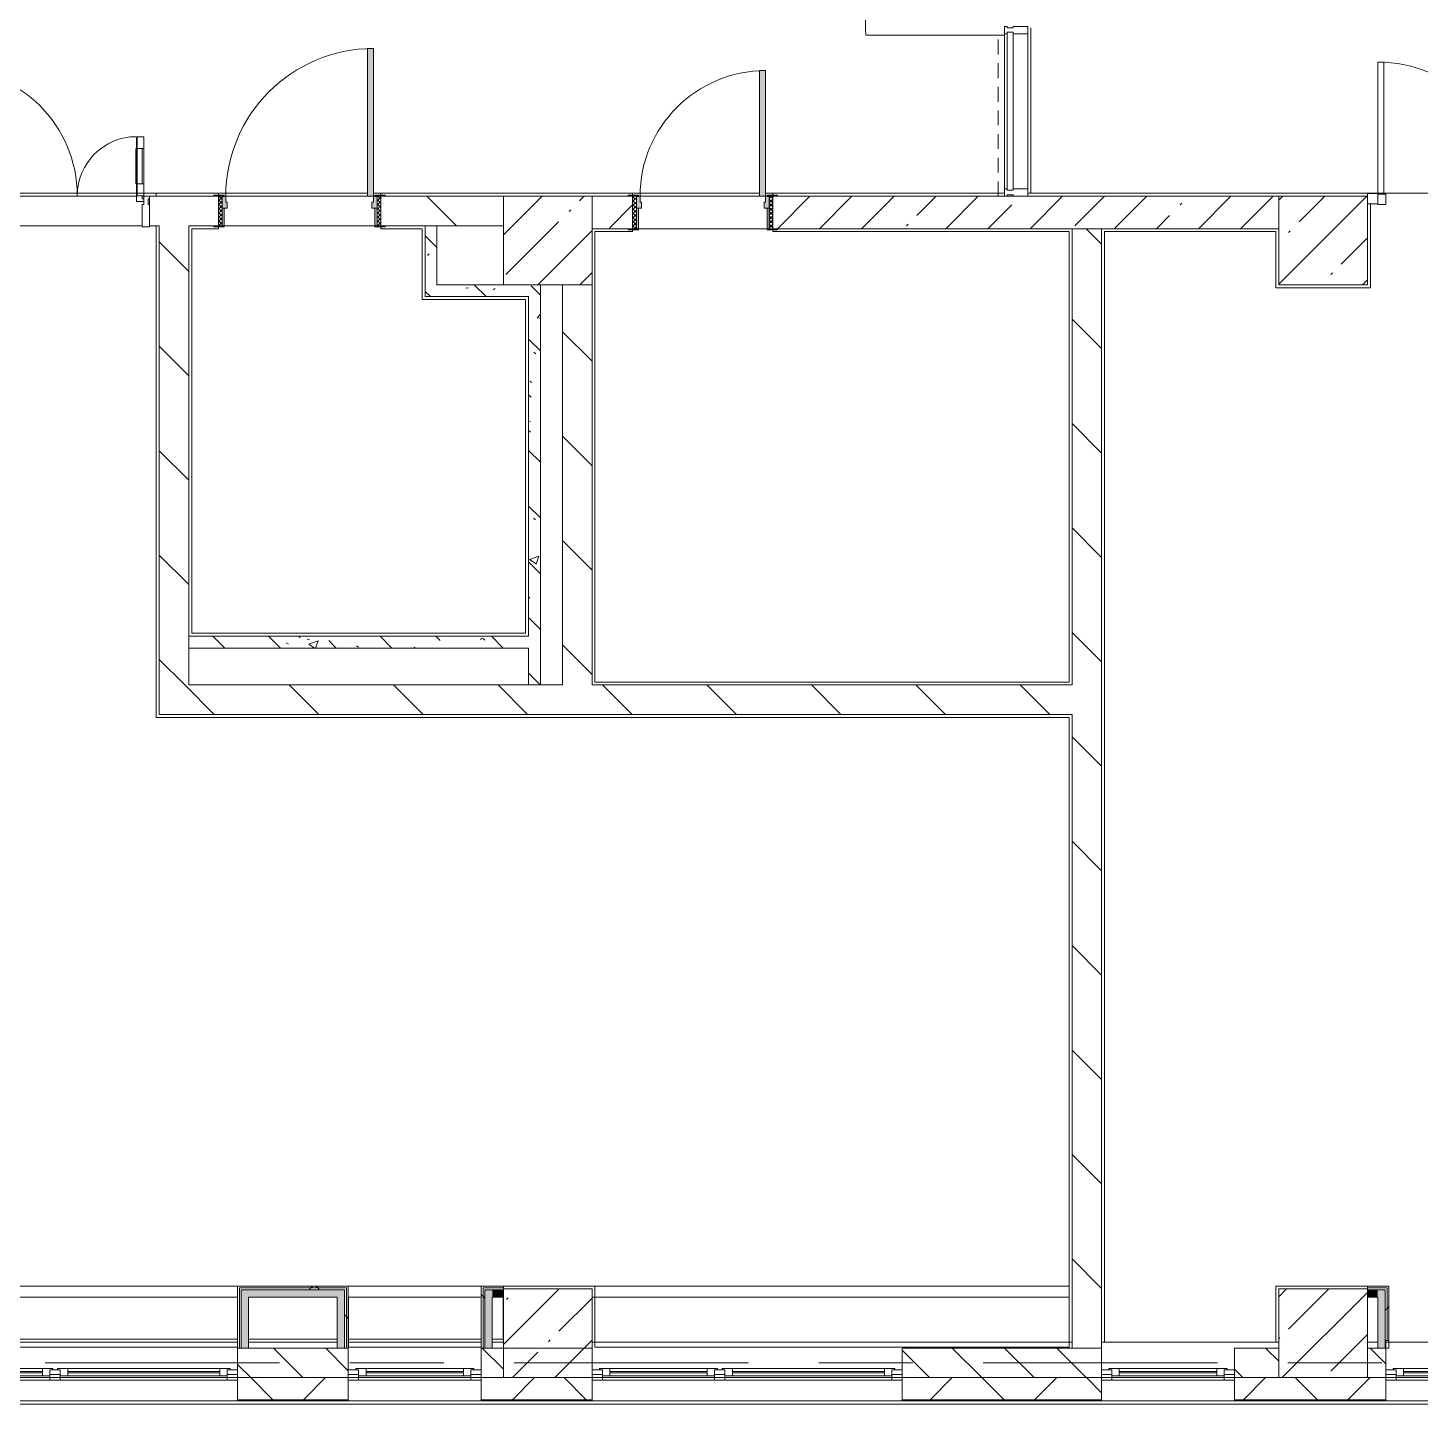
# Model space of a CAD drawing. Header units: millimetres. Extents: x 35787 to 244346, y -8553 to 29000.
# Drawn here: x 130777 to 140203, y -280 to 9040 of the extents above; entities that cross this region are included whole.
import ezdxf

# ---------------------------------------------------------------- set-up
doc = ezdxf.new("R2010")
doc.units = ezdxf.units.MM
doc.linetypes.add('200_ШТРИХ__ш1_п0_6_', pattern=[160, 100, -60])
doc.linetypes.add('Осевая', pattern=[3175, 635, -476.25, 1587.5, -476.25])
for name, color, linetype, lineweight, true_color in [('A-DETL-GENF-7', 7, 'Continuous', 5, 0xaaaaaa), ('A-DOOR-3', 7, 'Continuous', 5, 0xaaaaaa), ('A-DOOR-4', 7, 'Continuous', 5, 0xe2e2e2), ('A-DOOR-FRAM-3', 7, 'Continuous', 5, 0xe2e2e2), ('A-DOOR-FRAM-4', 7, 'Continuous', 5, 0xaaaaaa), ('A-FLOR-2', 7, 'Continuous', 5, 0xaaaaaa), ('I-WALL-4', 7, 'Continuous', 9, 0xe7e7e7), ('I-WALL-5', 7, 'Continuous', 5, 0xe7e7e7), ('I-WALL-8', 7, 'Continuous', 5, 0x787878)]:
    doc.layers.add(name, color=color, linetype=linetype, lineweight=lineweight, true_color=true_color)
for name, color, linetype, lineweight in [('A-DETL-MBND-1', 7, '200_ШТРИХ__ш1_п0_6_', 9), ('A-GLAZ-1', 7, 'Continuous', 5), ('A-GLAZ-CURT-2', 7, 'Continuous', 5), ('A-GLAZ-CWMG-2', 7, 'Continuous', 5), ('A-WALL', 7, 'Continuous', 9), ('A-WALL-6', 7, 'Continuous', 5), ('I-WALL-7', 7, 'Continuous', 5), ('S-COLS-1', 7, 'Continuous', 5), ('Оси-2', 7, 'Осевая', 9)]:
    doc.layers.add(name, color=color, linetype=linetype, lineweight=lineweight)
pattern_1 = [(135, (117336.4, 0), (-353.553, -353.553), [])]
pattern_2 = [(135, (117336.4, 0), (-377.17, -377.17), [533.4, -88.9, 17.78, -88.9]), (135, (117336.4, 376.94), (-377.17, -377.17), []), (50, (117336.4, 0), (637.645, -55.787), [66.675, -733.425]), (355, (117336.4, 0), (-123.35, 668.7), [53.34, -586.74]), (100.451, (117389.54, -4.65), (514.299, 612.908), [56.665, -623.315]), (46.184, (117336.4, 177.8), (948.776, -147.15), [100.01, -1100.137]), (96.636, (117415.5, 165.5), (830.91, 865.997), [85, -934.973]), (351.184, (117336.4, 177.8), (830.92, 865.99), [80.01, -880.11]), (21, (117425.3, 133.35), (530.65, -357.928), [66.675, -733.425]), (326, (117425.3, 133.35), (216.308, 644.658), [53.34, -586.74]), (71.451, (117469.5, 103.5), (746.96, 286.724), [56.665, -623.315]), (37.5, (117336.4, 0), (10.8105, 295.9426), [16.764, -562.864, 16.764, -578.866, -588.962]), (37.5, (117336.4, 0), (10.8105, 295.9426), [-1175.258, 16.764, -572.198]), (7.5, (117336.4, 0), (233.869, 350.632), [16.764, -322.834, 16.764, -549.529, -224.472]), (7.5, (117336.4, 0), (233.869, 350.632), [-905.891, 16.764, -207.708]), (327.5, (117138.16, 0), (474.5678, -20.0513), [16.764, -205.486, 16.764, -676.656, -920.115]), (327.5, (117138.16, 0), (474.5678, -20.0513), [-915.67, 16.764, -903.351]), (317.5, (117049.26, 0), (518.452, 88.993), [16.764, -272.161, 16.764, -443.738, -653.415]), (317.5, (117049.26, 0), (518.452, 88.993), [-749.427, 16.764, -636.651])]
pattern_3 = [(45, (117336.4, 0), (-285.123, 285.123), []), (45, (117621.53, 0), (-285.123, 285.123), [504.031, -100.806, 16.764, -84.042])]
pattern_4 = [(45, (117336.4, 0), (-530.33, 530.33), []), (135, (117336.4, 0), (-530.33, -530.33), [])]

# ---------------------------------------------------------------- blocks, each defined once
blk = doc.blocks.new('120_Окно_СКБ_2Ст - 120_Окно_СКБ_2Ст 2100х2500 _мал створка справа_-22445857-1_2_2_птичка')
at = {"layer": 'A-GLAZ-1'}
for p, q in [((-1050, -127), (-1050, -57)), ((-1050, -57), (-980, -57)), ((1050, -57), (-1050, -57)), ((-980, -57), (-980, -127)), ((150, -87), (-980, -87)), ((-980, -87), (-980, -127)), ((-930, -137), (-930, -87)), ((100, -137), (100, -87)), ((150, -127), (150, -57)), ((150, -57), (220, -57)), ((150, -127), (150, -87)), ((220, -57), (220, -127)), ((980, -87), (220, -87)), ((220, -87), (220, -127)), ((270, -137), (270, -87)), ((930, -137), (930, -87)), ((980, -127), (980, -57)), ((980, -57), (1050, -57)), ((980, -127), (980, -87)), ((1050, -57), (1050, -127)), ((-980, -127), (-1050, -127)), ((-1050, -127), (-1000, -127)), ((-980, -127), (-1000, -127)), ((-1000, -127), (-1000, -137)), ((-1000, -137), (170, -137)), ((170, -137), (-1000, -137)), ((-930, -107), (100, -107)), ((100, -117), (-930, -117)), ((220, -127), (150, -127)), ((170, -127), (150, -127)), ((170, -127), (200, -127)), ((170, -137), (170, -127)), ((220, -127), (200, -127)), ((200, -127), (200, -137)), ((200, -137), (1000, -137)), ((1000, -137), (200, -137)), ((270, -107), (930, -107)), ((930, -117), (270, -117)), ((1050, -127), (980, -127)), ((1000, -127), (980, -127)), ((1000, -127), (1050, -127)), ((1000, -137), (1000, -127))]:
    blk.add_line(p, q, dxfattribs=at)
blk = doc.blocks.new('Прямоугольный импост - Импост структурный с накладкой - 160мм Темный-30756008-1_2_2_птичка')
at = {"layer": 'A-GLAZ-CWMG-2'}
for p, q in [((-50, 0), (-50, 17)), ((-50, 17), (0, 17)), ((-40, 0), (-50, 0)), ((-40, -40), (-40, 0)), ((0, 0), (-10, 0)), ((-10, 0), (-10, -40)), ((0, 17), (0, 0)), ((-50, -140), (-50, -40)), ((-50, -40), (-40, -40)), ((-10, -40), (0, -40)), ((0, -40), (0, -140)), ((0, -140), (-50, -140))]:
    blk.add_line(p, q, dxfattribs=at)
blk = doc.blocks.new('Системная панель - Стекло - 40мм-31920837-1_2_2_птичка')
at = {"layer": 'A-GLAZ-CURT-2'}
for p, q in [((535, 40), (-535, 40)), ((-535, 40), (-535, 0)), ((-535, 0), (535, 0)), ((535, 0), (535, 40))]:
    blk.add_line(p, q, dxfattribs=at)
blk = doc.blocks.new('Прямоугольный импост - Импост структурный с накладкой - 160мм Темный-31920697-1_2_2_птичка')
at = {"layer": 'A-GLAZ-CWMG-2'}
for p, q in [((20053.3, 7950), (20053.3, 9000)), ((20210.3, 7950), (20210.3, 9000))]:
    blk.add_line(p, q, dxfattribs=at)
blk = doc.blocks.new('Прямоугольный импост - Импост структурный с накладкой - 160мм Темный-30755591-1_2_2_птичка')
at = {"layer": 'A-GLAZ-CWMG-2'}
for p, q in [((-25, 0), (-25, 17)), ((-25, 17), (25, 17)), ((-15, 0), (-25, 0)), ((-15, -40), (-15, 0)), ((25, 0), (15, 0)), ((15, 0), (15, -40)), ((25, 17), (25, 0)), ((-25, -140), (-25, -40)), ((-25, -40), (-15, -40)), ((15, -40), (25, -40)), ((25, -40), (25, -140)), ((25, -140), (-25, -140))]:
    blk.add_line(p, q, dxfattribs=at)
blk = doc.blocks.new('120_Окно_СКБ_1Ст - 120_Окно_СКБ_1Ст 900х2500_h_-V97-1_2_2_птичка')
at = {"layer": 'A-GLAZ-1'}
for p, q in [((-450, -127), (-450, -57)), ((-450, -57), (-380, -57)), ((450, -57), (-450, -57)), ((-380, -57), (-380, -127)), ((380, -87), (-380, -87)), ((-380, -87), (-380, -127)), ((-330, -137), (-330, -87)), ((330, -137), (330, -87)), ((380, -127), (380, -57)), ((380, -57), (450, -57)), ((380, -127), (380, -87)), ((450, -57), (450, -127)), ((-380, -127), (-450, -127)), ((-450, -127), (-400, -127)), ((-380, -127), (-400, -127)), ((-400, -127), (-400, -137)), ((-400, -137), (400, -137)), ((400, -137), (-400, -137)), ((-330, -107), (330, -107)), ((330, -117), (-330, -117)), ((450, -127), (380, -127)), ((400, -127), (380, -127)), ((400, -127), (450, -127)), ((400, -137), (400, -127))]:
    blk.add_line(p, q, dxfattribs=at)
blk = doc.blocks.new('120_Окно_СКБ_2Ст - 120_Окно_СКБ_2Ст 2800х2500_створка_-22445922-1_2_2_птичка')
at = {"layer": 'A-GLAZ-1'}
for p, q in [((-1400, -127), (-1400, -57)), ((-1400, -57), (-1330, -57)), ((1400, -57), (-1400, -57)), ((-1330, -57), (-1330, -127)), ((500, -87), (-1330, -87)), ((-1330, -87), (-1330, -127)), ((-1280, -137), (-1280, -87)), ((450, -137), (450, -87)), ((500, -127), (500, -57)), ((500, -57), (570, -57)), ((500, -127), (500, -87)), ((570, -57), (570, -127)), ((1330, -87), (570, -87)), ((570, -87), (570, -127)), ((620, -137), (620, -87)), ((1280, -137), (1280, -87)), ((1330, -127), (1330, -57)), ((1330, -57), (1400, -57)), ((1330, -127), (1330, -87)), ((1400, -57), (1400, -127)), ((-1330, -127), (-1400, -127)), ((-1400, -127), (-1350, -127)), ((-1330, -127), (-1350, -127)), ((-1350, -127), (-1350, -137)), ((-1350, -137), (520, -137)), ((520, -137), (-1350, -137)), ((-1280, -107), (450, -107)), ((450, -117), (-1280, -117)), ((570, -127), (500, -127)), ((520, -127), (500, -127)), ((520, -127), (550, -127)), ((520, -137), (520, -127)), ((570, -127), (550, -127)), ((550, -127), (550, -137)), ((550, -137), (1350, -137)), ((1350, -137), (550, -137)), ((620, -107), (1280, -107)), ((1280, -117), (620, -117)), ((1400, -127), (1330, -127)), ((1350, -127), (1330, -127)), ((1350, -127), (1400, -127)), ((1350, -137), (1350, -127))]:
    blk.add_line(p, q, dxfattribs=at)
blk = doc.blocks.new('BSC_Колонна _Прямоугольная - 600х600-V154-1_2_2_птичка')
at = {"layer": 'S-COLS-1'}
h = blk.add_hatch(dxfattribs=at)
h.set_pattern_fill('FP_167', color=256, style=0, pattern_type=2)
h.set_pattern_definition([(45, (-22210, -7600), (-285.123, 285.123), []), (45, (-21924.88, -7600), (-285.123, 285.123), [504.031, -100.806, 16.764, -84.042])])
h.paths.add_polyline_path([(300, -300), (300, 300), (-300, 300), (-300, -300)])
for p, q in [((300, 300), (-300, 300)), ((-300, 300), (-300, -300)), ((300, -300), (300, 300)), ((-300, -300), (300, -300))]:
    blk.add_line(p, q, dxfattribs=at)
blk = doc.blocks.new('BSC_Колонна _Прямоугольная - 600х600-V155-1_2_2_птичка')
at = {"layer": 'S-COLS-1'}
h = blk.add_hatch(dxfattribs=at)
h.set_pattern_fill('FP_168', color=256, style=0, pattern_type=2)
h.set_pattern_definition([(45, (-22210, -200), (-285.123, 285.123), []), (45, (-21924.88, -200), (-285.123, 285.123), [504.031, -100.806, 16.764, -84.042])])
h.paths.add_polyline_path([(300, -300), (300, 300), (-300, 300), (-300, -300), (-26.4, -300)])
for p, q in [((300, 300), (-300, 300)), ((-300, 300), (-300, -300)), ((300, -300), (300, 300)), ((-300, -300), (300, -300))]:
    blk.add_line(p, q, dxfattribs=at)
blk = doc.blocks.new('BSC_Колонна _Прямоугольная - 600х600-V168-1_2_2_птичка')
at = {"layer": 'S-COLS-1'}
h = blk.add_hatch(dxfattribs=at)
h.set_pattern_fill('FP_179', color=256, style=0, pattern_type=2)
h.set_pattern_definition([(45, (-16960, -7600), (-285.123, 285.123), []), (45, (-16674.88, -7600), (-285.123, 285.123), [504.031, -100.806, 16.764, -84.042])])
h.paths.add_polyline_path([(100, -300), (300, -300), (300, 300), (-300, 300), (-300, -300)])
for p, q in [((300, 300), (-300, 300)), ((-300, 300), (-300, -300)), ((300, -300), (300, 300)), ((-300, -300), (300, -300))]:
    blk.add_line(p, q, dxfattribs=at)
blk = doc.blocks.new('110_Дверь_СКБ_1Ст_Внутренняя1 - Д-7_л__950x2100h_Туалет-V178-1_2_2_птичка')
at = {"layer": 'A-DOOR-3'}
h = blk.add_hatch(dxfattribs=at)
h.set_pattern_fill('FP_49', color=256, style=0, pattern_type=2)
h.set_pattern_definition([(135, (1826.41, 174.685), (-14.14214, -14.14214), []), (225, (1826.41, 174.685), (14.14214, -14.14214), [])])
h.paths.add_polyline_path([(487.5, -110), (487.5, 110), (462.5, 110), (462.5, -110)])
at = {"layer": 'A-DOOR-4'}
h = blk.add_hatch(color=256, dxfattribs=at)
h.paths.add_polyline_path([(-437.5, 30), (-402.5, 30), (-402.5, 70), (-412.5, 70), (-412.5, 110), (-437.5, 110)])
h.paths.add_polyline_path([(447.5, 30), (462.5, 30), (462.5, 110), (437.5, 110), (437.5, 70), (427.5, 70), (427.5, 30), (437.5, 30)])
at = {"layer": 'A-DOOR-FRAM-3'}
for points in [[(414.4, 110), (437.5, 110), (437.5, 960), (397.5, 960), (397.5, 110)], [(-437.5, 110), (-422.5, 110), (-422.5, 118), (-492.5, 118), (-492.5, 110), (-442.4, 110)], [(517.5, 110), (517.5, 118), (447.5, 118), (447.5, 110), (487.5, 110)], [(-422.5, -110), (-422.5, 30), (-437.5, 30), (-437.5, -110)], [(462.5, -110), (462.5, 30), (447.5, 30), (447.5, -110)], [(-492.5, -118), (-422.5, -118), (-422.5, -110), (-492.5, -110)], [(517.5, -118), (517.5, -110), (447.5, -110), (447.5, -118), (492.2, -118)]]:
    blk.add_hatch(color=256, dxfattribs=at).paths.add_polyline_path(points)
at = {"layer": 'A-DOOR-FRAM-4'}
h = blk.add_hatch(dxfattribs=at)
h.set_pattern_fill('FP_50', color=256, style=0, pattern_type=2)
h.set_pattern_definition([(45, (-296.384, 174.685), (-14.1421, 14.1421), []), (135, (-296.384, 174.685), (-14.1421, -14.1421), [])])
h.paths.add_polyline_path([(-460.8, -110), (-437.5, -110), (-442.4, 110), (-462.5, 110), (-461.3, -110)])
at = {"layer": 'A-DOOR-3'}
for p, q in [((437.5, 960), (397.5, 960)), ((397.5, 960), (397.5, 110)), ((437.5, 110), (437.5, 960)), ((397.5, 110), (437.5, 110))]:
    blk.add_line(p, q, dxfattribs=at)
blk.add_arc((437.5, 110), 850, 90, 180, dxfattribs=at)
at = {"layer": 'A-DOOR-FRAM-4'}
for p, q in [((-422.5, 118), (-492.5, 118)), ((-492.5, 118), (-492.5, 110)), ((-492.5, 110), (-422.5, 110)), ((-437.5, 110), (-462.5, 110)), ((-462.5, 110), (-462.5, -110)), ((-412.5, 110), (-437.5, 110)), ((-437.5, 110), (-437.5, 30)), ((-437.5, -110), (-437.5, 110)), ((-422.5, 110), (-437.5, 110)), ((-437.5, 110), (-437.5, 109)), ((-437.5, 109), (-422.5, 109)), ((-422.5, 110), (-422.5, 118)), ((-422.5, 109), (-422.5, 110)), ((-412.5, 70), (-412.5, 110)), ((437.5, 110), (437.5, 70)), ((462.5, 110), (437.5, 110)), ((517.5, 118), (447.5, 118)), ((447.5, 118), (447.5, 110)), ((462.5, 110), (447.5, 110)), ((447.5, 110), (447.5, 109)), ((447.5, 110), (517.5, 110)), ((447.5, 109), (462.5, 109)), ((462.5, 30), (462.5, 110)), ((487.5, 110), (462.5, 110)), ((462.5, 110), (462.5, -110)), ((462.5, 109), (462.5, 110)), ((487.5, -110), (487.5, 110)), ((517.5, 110), (517.5, 118)), ((-437.5, 30), (-402.5, 30)), ((-422.5, 30), (-437.5, 30)), ((-437.5, 30), (-437.5, -110)), ((-422.5, -110), (-422.5, 30)), ((-402.5, 70), (-412.5, 70)), ((-402.5, 30), (-402.5, 70)), ((437.5, 70), (427.5, 70)), ((427.5, 70), (427.5, 30)), ((427.5, 30), (462.5, 30)), ((462.5, 30), (447.5, 30)), ((447.5, 30), (447.5, -110)), ((462.5, -110), (462.5, 30)), ((-422.5, -110), (-492.5, -110)), ((-492.5, -110), (-492.5, -118)), ((-492.5, -118), (-422.5, -118)), ((-462.5, -110), (-437.5, -110)), ((-437.5, -110), (-422.5, -110)), ((-422.5, -118), (-422.5, -110)), ((447.5, -110), (462.5, -110)), ((517.5, -110), (447.5, -110)), ((447.5, -110), (447.5, -118)), ((447.5, -118), (517.5, -118)), ((462.5, -110), (487.5, -110)), ((517.5, -118), (517.5, -110))]:
    blk.add_line(p, q, dxfattribs=at)
blk = doc.blocks.new('110_Дверь_СКБ_1Ст_Внутренняя1 - Д-4 1100x2100h_су мгн-31800557-1_2_2_птичка')
at = {"layer": 'A-DOOR-3'}
h = blk.add_hatch(dxfattribs=at)
h.set_pattern_fill('FP_43', color=256, style=0, pattern_type=2)
h.set_pattern_definition([(135, (1751.41, 164.685), (-14.14214, -14.14214), []), (225, (1751.41, 164.685), (14.14214, -14.14214), [])])
h.paths.add_polyline_path([(562.5, 100), (537.5, 100), (537.5, -100), (562.5, -100)])
at = {"layer": 'A-DOOR-4'}
h = blk.add_hatch(color=256, dxfattribs=at)
h.paths.add_polyline_path([(537.5, 20), (537.5, 100), (512.5, 100), (512.5, 60), (502.5, 60), (502.5, 20), (522.5, 20)])
h.paths.add_polyline_path([(-477.5, 44), (-477.5, 60), (-487.5, 60), (-487.5, 100), (-512.5, 100), (-512.5, 20), (-477.5, 20)])
at = {"layer": 'A-DOOR-FRAM-3'}
for points in [[(512.5, 120), (512.5, 1100), (472.5, 1100), (472.5, 100), (512.5, 100), (512.5, 111.4)], [(-497.5, 100), (-497.5, 108), (-567.5, 108), (-567.5, 100), (-512.5, 100)], [(592.5, 108), (522.5, 108), (522.5, 100), (592.5, 100)], [(-497.5, 20), (-512.5, 20), (-512.5, -100), (-497.5, -100)], [(537.5, 20), (522.5, 20), (522.5, -100), (537.5, -100)], [(-497.5, -100), (-567.5, -100), (-567.5, -108), (-497.5, -108)], [(592.5, -108), (592.5, -100), (522.5, -100), (522.5, -108), (562.5, -108)]]:
    blk.add_hatch(color=256, dxfattribs=at).paths.add_polyline_path(points)
at = {"layer": 'A-DOOR-FRAM-4'}
h = blk.add_hatch(dxfattribs=at)
h.set_pattern_fill('FP_44', color=256, style=0, pattern_type=2)
h.set_pattern_definition([(45, (-371.384, 164.685), (-14.1421, 14.1421), []), (135, (-371.384, 164.685), (-14.1421, -14.1421), [])])
h.paths.add_polyline_path([(-512.5, -100), (-512.5, 100), (-537.5, 100), (-537.5, -100)])
at = {"layer": 'A-DOOR-3'}
for p, q in [((512.5, 1100), (472.5, 1100)), ((472.5, 1100), (472.5, 100)), ((512.5, 100), (512.5, 1100)), ((472.5, 100), (512.5, 100))]:
    blk.add_line(p, q, dxfattribs=at)
blk.add_arc((512.5, 100), 1000, 90, 180, dxfattribs=at)
at = {"layer": 'A-DOOR-FRAM-4'}
for p, q in [((-497.5, 108), (-567.5, 108)), ((-567.5, 108), (-567.5, 100)), ((-567.5, 100), (-497.5, 100)), ((-512.5, 100), (-537.5, 100)), ((-537.5, 100), (-537.5, -100)), ((-487.5, 100), (-512.5, 100)), ((-512.5, 100), (-512.5, 20)), ((-512.5, -100), (-512.5, 100)), ((-497.5, 100), (-512.5, 100)), ((-512.5, 100), (-512.5, 99)), ((-512.5, 99), (-497.5, 99)), ((-497.5, 100), (-497.5, 108)), ((-497.5, 99), (-497.5, 100)), ((-487.5, 60), (-487.5, 100)), ((512.5, 100), (512.5, 60)), ((537.5, 100), (512.5, 100)), ((592.5, 108), (522.5, 108)), ((522.5, 108), (522.5, 100)), ((537.5, 100), (522.5, 100)), ((522.5, 100), (522.5, 99)), ((522.5, 100), (592.5, 100)), ((522.5, 99), (537.5, 99)), ((537.5, 20), (537.5, 100)), ((562.5, 100), (537.5, 100)), ((537.5, 100), (537.5, -100)), ((537.5, 99), (537.5, 100)), ((562.5, -100), (562.5, 100)), ((592.5, 100), (592.5, 108)), ((-512.5, 20), (-477.5, 20)), ((-497.5, 20), (-512.5, 20)), ((-512.5, 20), (-512.5, -100)), ((-497.5, -100), (-497.5, 20)), ((-477.5, 60), (-487.5, 60)), ((-477.5, 20), (-477.5, 60)), ((512.5, 60), (502.5, 60)), ((502.5, 60), (502.5, 20)), ((502.5, 20), (537.5, 20)), ((537.5, 20), (522.5, 20)), ((522.5, 20), (522.5, -100)), ((537.5, -100), (537.5, 20)), ((-497.5, -100), (-567.5, -100)), ((-567.5, -100), (-567.5, -108)), ((-567.5, -108), (-497.5, -108)), ((-537.5, -100), (-512.5, -100)), ((-512.5, -100), (-497.5, -100)), ((-497.5, -108), (-497.5, -100)), ((522.5, -100), (537.5, -100)), ((592.5, -100), (522.5, -100)), ((522.5, -100), (522.5, -108)), ((522.5, -108), (592.5, -108)), ((537.5, -100), (562.5, -100)), ((592.5, -108), (592.5, -100))]:
    blk.add_line(p, q, dxfattribs=at)
blk = doc.blocks.new('Дверь_Витражная_остекление_ - ДВН_ДАО_Главный вход_1200 в свету-31742133-1_2_2_птичка')
at = {"layer": 'A-DETL-GENF-7'}
for p, q in [((-607.5, 925), (-647.5, 925)), ((-647.5, 925), (-647.5, 35)), ((-607.5, 30), (-607.5, 925)), ((647.5, 430), (607.5, 430)), ((607.5, 430), (607.5, 30)), ((647.5, 35), (647.5, 430)), ((-647.5, 30), (-607.5, 30)), ((-592.5, 30), (-647.5, 30)), ((-592.5, -40), (-592.5, 30)), ((592.5, -40), (592.5, 30)), ((592.5, 30), (647.5, 30)), ((607.5, 30), (647.5, 30)), ((-647.5, -40), (-592.5, -40)), ((647.5, -40), (592.5, -40))]:
    blk.add_line(p, q, dxfattribs=at)
at = {"layer": 'A-DOOR-3'}
for p, q in [((-647.5, 925), (-647.5, 35)), ((647.5, 430), (647.5, 35))]:
    blk.add_line(p, q, dxfattribs=at)
for centre, radius, start, end in [((-647.5, 30), 895, 360, 90), ((647.5, 30), 400, 90, 180)]:
    blk.add_arc(centre, radius, start, end, dxfattribs=at)
blk = doc.blocks.new('Прямоугольный импост - 50 x 70 мм-31701779-1_2_2_птичка')
at = {"layer": 'A-GLAZ-CWMG-2'}
for p, q in [((0, 35), (-70, 35)), ((-70, 35), (-70, -35)), ((-70, -35), (0, -35)), ((0, -35), (0, -17))]:
    blk.add_line(p, q, dxfattribs=at)
blk = doc.blocks.new('Прямоугольный импост - Импост структурный с накладкой - 190мм-32633035-1_2_2_птичка')
at = {"layer": 'A-GLAZ-CWMG-2'}
for p, q in [((-50, 40), (-50, 190)), ((-50, 190), (0, 190)), ((0, 190), (0, 40)), ((-40, 40), (-50, 40)), ((-50, -17), (-50, 0)), ((-50, 0), (-40, 0)), ((-40, 0), (-40, 40)), ((-10, 40), (-10, 0)), ((0, 40), (-10, 40)), ((-10, 0), (0, 0)), ((0, 0), (0, -17)), ((0, -17), (-50, -17))]:
    blk.add_line(p, q, dxfattribs=at)
blk = doc.blocks.new('Дверь_Витражная_остекление_ - ВВ-6 остекление-32633143-1_2_2_птичка')
at = {"layer": 'A-DETL-GENF-7'}
for p, q in [((-630, 880), (-585, 880)), ((-630, 880), (-630, 20)), ((-585, 880), (-630, 880)), ((-630, 880), (-630, 20)), ((-585, 880), (-585, 20)), ((-585, 20), (-585, 880)), ((-630, 800), (-585, 800)), ((-620, 800), (-620, 100)), ((-576, 800), (-576, 100)), ((680, 420), (635, 420)), ((635, 420), (635, 20)), ((680, 420), (635, 420)), ((635, 420), (635, 20)), ((680, 420), (680, 20)), ((680, 20), (680, 420)), ((626, 340), (626, 100)), ((680, 340), (635, 340)), ((670, 340), (670, 100)), ((-630, 100), (-585, 100)), ((680, 100), (635, 100)), ((-585, 20), (-630, 20)), ((-630, 20), (-585, 20))]:
    blk.add_line(p, q, dxfattribs=at)
at = {"layer": 'A-DOOR-3'}
for p, q in [((-630, 880), (-630, 20)), ((630, 420), (630, 20)), ((-630, 20), (-680, 20)), ((-680, 20), (-680, -20)), ((-630, -20), (-630, 20)), ((680, 20), (630, 20)), ((630, 20), (630, -20)), ((680, -20), (680, 20)), ((-680, -20), (-630, -20)), ((630, -20), (680, -20))]:
    blk.add_line(p, q, dxfattribs=at)
for centre, radius, start, end in [((-630, 20), 860, 360, 90), ((630, 20), 400, 90, 180)]:
    blk.add_arc(centre, radius, start, end, dxfattribs=at)
blk = doc.blocks.new('Зашивка приборов отопления19 - Зашивка приборов отопления-33282289-1_2_2_птичка')
at = {"layer": 'A-WALL-6'}
for p, q in [((12140, 520), (10058.6, 520)), ((10058.6, 520), (10058.6, 445)), ((10058.6, 445), (12140, 445)), ((12140, 445), (10060.9, 445)), ((10060.9, 445), (10060.9, 105)), ((10060.9, 105), (12140, 105))]:
    blk.add_line(p, q, dxfattribs=at)
blk = doc.blocks.new('Зашивка приборов отопления20 - Зашивка приборов отопления-33282357-1_2_2_птичка')
at = {"layer": 'A-WALL-6'}
for p, q in [((10960, 520), (10060, 520)), ((10060, 445), (10960, 445)), ((10960, 445), (10060.9, 445)), ((10060.9, 445), (10060.9, 105)), ((10060.9, 105), (10960, 105))]:
    blk.add_line(p, q, dxfattribs=at)
blk = doc.blocks.new('Зашивка приборов отопления21 - Зашивка приборов отопления-33282451-1_2_2_птичка')
at = {"layer": 'A-WALL-6'}
for p, q in [((13270.9, 520), (10060, 520)), ((10060, 520), (10060, 445)), ((13270.9, 445), (13270.9, 520)), ((10060, 445), (13270.9, 445)), ((13270.9, 445), (10060.9, 445)), ((10060.9, 445), (10060.9, 105)), ((13270.9, 105), (13270.9, 445)), ((10060.9, 105), (13270.9, 105))]:
    blk.add_line(p, q, dxfattribs=at)

msp = doc.modelspace()

# ---------------------------------------------------------------- hatches: boundary and pattern name
at = {"layer": 'A-WALL-6'}
h = msp.add_hatch(dxfattribs=at)
h.set_pattern_fill('FP_91', color=256, style=0, pattern_type=2)
h.set_pattern_definition([(135, (117336.4, 0), (-176.7767, -176.7767), [])])
h.paths.add_polyline_path([(124166.4, -100), (124996.4, -100), (124996.4, 100), (124166.4, 100), (124166.4, -80)])
h.paths.add_polyline_path([(139246.4, -100), (139246.4, 100), (138946.4, 100), (138946.4, -100)])
h.paths.add_polyline_path([(144646.4, -100), (145646.1, -100), (145646.1, 100), (144646.4, 100), (144646.4, -80)])
h.paths.add_polyline_path([(126496.1, -100), (127246.4, -100), (127246.4, 100), (126496.1, 100), (126496.1, -80)])
h.paths.add_polyline_path([(129496.4, -100), (129496.4, 100), (129346.4, 100), (129346.4, -100)])
h.paths.add_polyline_path([(137826.4, -100), (138046.4, -100), (138046.4, 100), (136696.4, 100), (136696.4, -100), (136731.6, -100)])
h.paths.add_polyline_path([(143746.4, -100), (143746.4, 100), (143496.4, 100), (143496.4, -100)])
h.paths.add_polyline_path([(132946.4, -100), (132946.4, 100), (132196.4, 100), (132196.4, -100)])
h.paths.add_polyline_path([(133846.4, -100), (133996.4, -94.4), (133996.4, 100), (133846.4, 100), (133846.4, -80)])
h.paths.add_polyline_path([(139971.4, -100), (139971.4, 100), (139846.4, 100), (139846.4, -100)])
h.paths.add_polyline_path([(142771.4, -100), (142896.4, -100), (142896.4, 100), (142771.4, 100), (142771.4, -80)])
h = msp.add_hatch(dxfattribs=at)
h.set_pattern_fill('FP_99', color=256, style=0, pattern_type=2)
h.set_pattern_definition([(45, (117336.4, 0), (-353.5534, 353.5534), []), (135, (117336.4, 0), (-353.5534, -353.5534), [])])
h.paths.add_polyline_path([(155727.4, -250), (155727.4, -100), (155326.4, -100), (155326.4, -250)])
h.paths.add_polyline_path([(151206.4, -250), (151206.4, -100), (150346.4, -100), (150346.4, -250)])
h.paths.add_polyline_path([(147546.4, -250), (147546.4, -100), (146546.1, -100), (146546.1, -250), (146955.8, -250)])
h.paths.add_polyline_path([(153306.4, -250), (154426.4, -250), (154426.4, -100), (153306.4, -100), (153306.4, -190.3)])
h.paths.add_polyline_path([(144646.4, -250), (145646.1, -250), (145646.1, -100), (144646.4, -100), (144646.4, -211.8)])
h.paths.add_polyline_path([(138946.4, -250), (139971.4, -250), (139971.4, -100), (138946.4, -100), (138946.4, -226)])
h.paths.add_polyline_path([(136731.6, -250), (138046.4, -250), (138046.4, -100), (136696.4, -100), (136696.4, -250)])
h.paths.add_polyline_path([(134596.4, -250), (134596.4, -100), (133846.4, -100), (133846.4, -250), (133943.2, -250)])
h.paths.add_polyline_path([(132946.4, -250), (132946.4, -100), (132196.4, -100), (132196.4, -250)])
h.paths.add_polyline_path([(143746.4, -250), (143746.4, -100), (142771.4, -100), (142771.4, -250), (143237.9, -250)])
h.paths.add_polyline_path([(129346.4, -250), (130096.4, -248), (130096.4, -100), (129346.4, -100), (129346.4, -249.9)])
h.paths.add_polyline_path([(127246.4, -250), (127246.4, -100), (126496.1, -100), (126496.1, -250), (126507.4, -250)])
h.paths.add_polyline_path([(125596.1, -250), (125596.1, -100), (124166.4, -100), (124166.4, -250), (125577.9, -250)])
h.paths.add_polyline_path([(121066.4, -250), (121066.4, -100), (117076.4, -100), (117076.4, -250), (120930.5, -250)])
at = {"layer": 'I-WALL-4'}
msp.add_hatch(color=256, dxfattribs=at).paths.add_polyline_path([(139966.4, 100), (139966.4, 495), (139916.4, 495), (139916.4, 100)])
at = {"layer": 'I-WALL-5'}
for points in [[(132221.4, 100), (132271.4, 100), (132271.4, 495), (132221.4, 495), (132221.4, 120)], [(132271.4, 445), (132921.4, 445), (132921.4, 495), (132271.4, 495)], [(133873.7, 100), (133921.4, 100), (133921.4, 495), (133871.4, 495), (133871.4, 100)], [(133996.4, 445), (133995.1, 495), (133921.4, 495), (133921.4, 445), (133995.1, 445)], [(139866.4, 445), (139916.4, 445), (139916.4, 495), (139846.4, 495), (139846.4, 445)], [(132921.4, 100), (132921.4, 445), (132871.4, 445), (132871.4, 100)]]:
    msp.add_hatch(color=256, dxfattribs=at).paths.add_polyline_path(points)
at = {"layer": 'I-WALL-7'}
h = msp.add_hatch(dxfattribs=at)
h.set_pattern_fill('FP_98', color=256, style=0, pattern_type=2)
h.set_pattern_definition(pattern_1)
h.paths.add_polyline_path([(130096.4, 7700), (130161.4, 7700), (130161.4, 7900), (130096.4, 7900)])
h.paths.add_polyline_path([(131666.4, 7700), (132066.4, 7700), (132066.4, 7900), (131601.4, 7894.4), (131601.4, 7700), (131646.4, 7700)])
h.paths.add_polyline_path([(133196.4, 7700), (133996.4, 7700), (133996.4, 7900), (133166.4, 7900), (133166.4, 7700)])
h = msp.add_hatch(dxfattribs=at)
h.set_pattern_fill('FP_92', color=256, style=0, pattern_type=2)
h.set_pattern_definition(pattern_3)
h.paths.add_polyline_path([(137376.7, 7680), (139246.4, 7680), (139246.4, 7900), (135821.4, 7900), (135821.4, 7680), (136731.6, 7680)])
h.paths.add_polyline_path([(134596.4, 7680), (134871.4, 7680), (134871.4, 7900), (134596.4, 7900), (134596.4, 7841.3)])
h = msp.add_hatch(dxfattribs=at)
h.set_pattern_fill('FP_98', color=256, style=0, pattern_type=2)
h.set_pattern_definition(pattern_1)
h.paths.add_polyline_path([(131866.4, 4590), (131866.4, 7700), (131666.4, 7700), (131666.4, 4590), (131733.8, 4590)])
h = msp.add_hatch(dxfattribs=at)
h.set_pattern_fill('FP_98', color=256, style=0, pattern_type=2)
h.set_pattern_definition(pattern_1)
h.paths.add_polyline_path([(138046.4, 100), (138046.4, 7680), (137846.4, 7680), (137846.4, 100)])
h = msp.add_hatch(dxfattribs=at)
h.set_pattern_fill('FP_98', color=256, style=0, pattern_type=2)
h.set_pattern_definition(pattern_1)
h.paths.add_polyline_path([(134396.4, 4590), (134596.4, 4590), (134596.4, 7300), (134396.4, 7300), (134396.4, 4610)])
h = msp.add_hatch(dxfattribs=at)
h.set_pattern_fill('FP_98', color=256, style=0, pattern_type=2)
h.set_pattern_definition(pattern_1)
h.paths.add_polyline_path([(137826.4, 4390), (137846.4, 4390), (137846.4, 4590), (131666.4, 4590), (131666.4, 4390), (136731.6, 4390)])
h = msp.add_hatch(dxfattribs=at)
h.set_pattern_fill('FP_189', color=256, style=0, pattern_type=2)
h.set_pattern_definition(pattern_4)
h.paths.add_polyline_path([(132208.9, 507.5), (132946.4, 507.5), (132946.4, 520), (132208.9, 520)])
h = msp.add_hatch(dxfattribs=at)
h.set_pattern_fill('FP_189', color=256, style=0, pattern_type=2)
h.set_pattern_definition(pattern_4)
h.paths.add_polyline_path([(132933.9, 495), (132933.9, 507.5), (132221.4, 507.5), (132221.4, 495), (132921.4, 495)])
h = msp.add_hatch(dxfattribs=at)
h.set_pattern_fill('FP_189', color=256, style=0, pattern_type=2)
h.set_pattern_definition(pattern_4)
h.paths.add_polyline_path([(132933.9, 100), (132933.9, 495), (132921.4, 495), (132921.4, 100)])
h = msp.add_hatch(dxfattribs=at)
h.set_pattern_fill('FP_189', color=256, style=0, pattern_type=2)
h.set_pattern_definition(pattern_4)
h.paths.add_polyline_path([(132946.4, 100), (132946.4, 507.5), (132933.9, 507.5), (132933.9, 100)])
h = msp.add_hatch(dxfattribs=at)
h.set_pattern_fill('FP_189', color=256, style=0, pattern_type=2)
h.set_pattern_definition(pattern_4)
h.paths.add_polyline_path([(133857.3, 100), (133858.9, 100), (133858.9, 520), (133846.4, 520), (133846.4, 100)])
h = msp.add_hatch(dxfattribs=at)
h.set_pattern_fill('FP_189', color=256, style=0, pattern_type=2)
h.set_pattern_definition(pattern_4)
h.paths.add_polyline_path([(133871.4, 100), (133871.4, 507.5), (133858.9, 507.5), (133858.9, 100)])
h = msp.add_hatch(dxfattribs=at)
h.set_pattern_fill('FP_189', color=256, style=0, pattern_type=2)
h.set_pattern_definition(pattern_4)
h.paths.add_polyline_path([(139966.4, 100), (139971.4, 100), (139971.4, 150), (139978.9, 150), (139978.9, 507.5), (139966.4, 507.5), (139966.4, 120)])
h = msp.add_hatch(dxfattribs=at)
h.set_pattern_fill('FP_189', color=256, style=0, pattern_type=2)
h.set_pattern_definition(pattern_4)
h.paths.add_polyline_path([(139991.4, 150), (139991.4, 520), (139978.9, 520), (139978.9, 150)])
at = {"layer": 'I-WALL-8'}
h = msp.add_hatch(dxfattribs=at)
h.set_pattern_fill('FP_112', color=256, style=0, pattern_type=2)
h.set_pattern_definition(pattern_2)
h.paths.add_polyline_path([(133546.4, 7220), (133546.4, 7700), (133466.4, 7700), (133466.4, 7220)])
h = msp.add_hatch(dxfattribs=at)
h.set_pattern_fill('FP_112', color=256, style=0, pattern_type=2)
h.set_pattern_definition(pattern_2)
h.paths.add_polyline_path([(133546.4, 7220), (134166.5, 7220), (134166.5, 7300), (133546.4, 7300), (133546.4, 7274)])
h = msp.add_hatch(dxfattribs=at)
h.set_pattern_fill('FP_112', color=256, style=0, pattern_type=2)
h.set_pattern_definition(pattern_2)
h.paths.add_polyline_path([(134246.5, 4590), (134246.5, 7300), (134166.5, 7300), (134166.5, 4590)])
h = msp.add_hatch(dxfattribs=at)
h.set_pattern_fill('FP_112', color=256, style=0, pattern_type=2)
h.set_pattern_definition(pattern_2)
h.paths.add_polyline_path([(134166.5, 4840), (134166.5, 4920), (131866.4, 4920), (131866.4, 4840), (134146.5, 4840)])
at = {"layer": 'S-COLS-1'}
h = msp.add_hatch(dxfattribs=at)
h.set_pattern_fill('FP_92', color=256, style=0, pattern_type=2)
h.set_pattern_definition(pattern_3)
h.paths.add_polyline_path([(134161.9, -100), (134596.4, -100), (134596.4, 500), (133996.4, 500), (133996.4, -100)])

# ---------------------------------------------------------------- linework, layer by layer
at = {"layer": 'A-DETL-MBND-1'}
msp.add_line((137346.4, 7900), (137346.4, 8991.3), dxfattribs=at)
at = {"layer": 'A-FLOR-2'}
for p, q in [((136449.6, 8991.3), (137389.7, 8991.3)), ((137566.4, 9040), (137566.4, 7920)), ((120329.6, 7920), (133076.4, 7920)), ((131646.4, 7900), (131646.4, 7920)), ((132066.4, 7920), (132066.4, 7908)), ((133116.4, 7920), (135731.4, 7920)), ((133166.4, 7908), (133166.4, 7920)), ((134871.4, 7920), (134871.4, 7908)), ((135771.4, 7920), (137389.7, 7920)), ((135821.4, 7908), (135821.4, 7920)), ((137546.7, 7920), (147546.4, 7920)), ((139866.4, 7848), (139866.4, 7280)), ((131646.4, 4370), (131646.4, 7700)), ((132066.4, 7680), (131886.4, 7680)), ((131886.4, 7680), (131886.4, 4940)), ((132066.4, 7692), (132066.4, 7680)), ((133166.4, 7680), (133166.4, 7692)), ((133446.4, 7680), (133166.4, 7680)), ((133446.4, 7200), (133446.4, 7680)), ((134871.4, 7660), (134616.4, 7660)), ((134616.4, 7660), (134616.4, 4610)), ((134871.4, 7672), (134871.4, 7660)), ((135821.4, 7660), (135821.4, 7672)), ((137826.4, 7660), (135821.4, 7660)), ((137826.4, 4610), (137826.4, 7660)), ((139226.4, 7660), (138066.4, 7660)), ((138066.4, 7660), (138066.4, 140)), ((139226.4, 7280), (139226.4, 7660)), ((139866.4, 7280), (139226.4, 7280)), ((134146.5, 7200), (133446.4, 7200)), ((134146.5, 4940), (134146.5, 7200)), ((131886.4, 4940), (134146.5, 4940)), ((134616.4, 4610), (137826.4, 4610)), ((137826.4, 4370), (131646.4, 4370)), ((137826.4, 520), (137826.4, 4370)), ((133996.4, 520), (134615.6, 520)), ((139226.4, 140), (139226.4, 520)), ((139226.4, 520), (139846.4, 520)), ((132196.4, 445), (130116.4, 445)), ((133846.4, 445), (132946.4, 445)), ((133995.1, 160.3), (133995.1, 445)), ((137826.4, 445), (134596.4, 445)), ((137826.4, 140), (137826.4, 445)), ((130116.4, 160.3), (132196.4, 160.3)), ((132271.4, 160.3), (132871.4, 160.3)), ((132946.4, 160.3), (133846.4, 160.3)), ((133921.4, 160.3), (133995.1, 160.3))]:
    msp.add_line(p, q, dxfattribs=at)
msp.add_arc((137393.3, 9041.3), 945, 107.75279, 183.03294, dxfattribs=at)
at = {"layer": 'A-WALL'}
for p, q in [((133546.4, 7700), (133466.4, 7700)), ((138046.4, 7680), (137846.4, 7680)), ((131866.4, 4920), (131866.4, 4840)), ((134166.5, 4590), (134246.5, 4590)), ((132208.9, 507.5), (132208.9, 100)), ((132933.9, 507.5), (132208.9, 507.5)), ((132221.4, 495), (132221.4, 100)), ((132921.4, 495), (132221.4, 495)), ((132921.4, 100), (132921.4, 495)), ((132933.9, 100), (132933.9, 507.5)), ((133858.9, 507.5), (133858.9, 100)), ((133996.4, 507.5), (133858.9, 507.5)), ((133871.4, 495), (133871.4, 100)), ((133996.4, 495), (133871.4, 495)), ((139978.9, 507.5), (139846.4, 507.5)), ((139966.4, 495), (139846.4, 495)), ((139966.4, 100), (139966.4, 495)), ((139978.9, 150), (139978.9, 507.5)), ((137846.4, 100), (138046.4, 100)), ((132946.4, -100), (132196.4, -100)), ((134596.4, -100), (133846.4, -100)), ((138046.4, -100), (136696.4, -100)), ((139246.4, -100), (138946.4, -100)), ((139971.4, -100), (139846.4, -100)), ((132196.4, -250), (132946.4, -250)), ((132196.4, -253), (132946.4, -253)), ((133846.4, -250), (134596.4, -250)), ((133846.4, -253), (134596.4, -253)), ((136696.4, -250), (138046.4, -250)), ((136696.4, -253), (138046.4, -253)), ((138946.4, -250), (139971.4, -250)), ((138946.4, -253), (139971.4, -253))]:
    msp.add_line(p, q, dxfattribs=at)
at = {"layer": 'A-WALL-6'}
for p, q in [((132196.4, 100), (132196.4, -258)), ((132871.4, 100), (132271.4, 100)), ((132946.4, -258), (132946.4, 100)), ((133846.4, 100), (133846.4, -258)), ((134596.4, 100), (133921.4, 100)), ((134596.4, -258), (134596.4, 100)), ((137846.4, 100), (136696.4, 100)), ((136696.4, 100), (136696.4, -258)), ((138046.4, -258), (138046.4, 100)), ((139246.4, 100), (138946.4, 100)), ((138946.4, 100), (138946.4, -258)), ((139916.4, 100), (139846.4, 100)), ((139971.4, -258), (139971.4, 100)), ((130096.4, -100), (132196.4, -100)), ((132946.4, -100), (133846.4, -100)), ((134596.4, -100), (136696.4, -100)), ((138046.4, -100), (138946.4, -100)), ((139971.4, -100), (142771.4, -100)), ((189616.4, -280), (117046.4, -280)), ((130096.4, -258), (138946.4, -258)), ((138946.4, -258), (155727.4, -258))]:
    msp.add_line(p, q, dxfattribs=at)
at = {"layer": 'I-WALL-7'}
for p, q in [((130251.4, 7900), (131511.4, 7900)), ((132036.4, 7900), (131601.4, 7900)), ((131601.4, 7900), (131601.4, 7700)), ((132116.4, 7900), (133076.4, 7900)), ((133996.4, 7900), (133196.4, 7900)), ((134841.4, 7900), (134596.4, 7900)), ((134921.4, 7900), (135731.4, 7900)), ((139246.4, 7900), (135851.4, 7900)), ((131551.9, 7700), (130210.9, 7700)), ((131601.4, 7700), (131666.4, 7700)), ((131666.4, 7700), (131666.4, 4390)), ((131866.4, 7700), (132036.4, 7700)), ((131866.4, 4920), (131866.4, 7700)), ((133126.4, 7700), (132106.4, 7700)), ((133196.4, 7700), (133466.4, 7700)), ((133466.4, 7700), (133466.4, 7220)), ((133546.4, 7700), (133996.4, 7700)), ((133546.4, 7300), (133546.4, 7700)), ((134596.4, 7680), (134841.4, 7680)), ((135781.4, 7680), (134911.4, 7680)), ((135851.4, 7680), (137846.4, 7680)), ((137846.4, 7680), (137846.4, 4590)), ((138046.4, 100), (138046.4, 7680)), ((138046.4, 7680), (139246.4, 7680)), ((133996.4, 7300), (133546.4, 7300)), ((134246.5, 4590), (134246.5, 7300)), ((134396.4, 7300), (134396.4, 4590)), ((134596.4, 4590), (134596.4, 7300)), ((133466.4, 7220), (134166.5, 7220)), ((134166.5, 7220), (134166.5, 4920)), ((134166.5, 4920), (131866.4, 4920)), ((131866.4, 4840), (134166.5, 4840)), ((131866.4, 4590), (131866.4, 4840)), ((134166.5, 4840), (134166.5, 4590)), ((134166.5, 4590), (131866.4, 4590)), ((134396.4, 4590), (134246.5, 4590)), ((137846.4, 4590), (134596.4, 4590)), ((131666.4, 4390), (137846.4, 4390)), ((137846.4, 4390), (137846.4, 100)), ((132196.4, 520), (132196.4, 100)), ((132946.4, 520), (132196.4, 520)), ((132946.4, 100), (132946.4, 520)), ((133846.4, 520), (133846.4, 100)), ((133996.4, 520), (133846.4, 520)), ((133996.4, 445), (133996.4, 520)), ((139991.4, 520), (139846.4, 520)), ((139846.4, 520), (139846.4, 500)), ((139991.4, 100), (139991.4, 520)), ((132271.4, 100), (132271.4, 445)), ((132271.4, 445), (132871.4, 445)), ((132871.4, 445), (132871.4, 100)), ((133921.4, 100), (133921.4, 445)), ((133921.4, 445), (133996.4, 445)), ((139846.4, 445), (139916.4, 445)), ((139916.4, 445), (139916.4, 100)), ((130096.4, 140), (132196.4, 140)), ((132196.4, 100), (132271.4, 100)), ((132271.4, 140), (132871.4, 140)), ((132871.4, 100), (132946.4, 100)), ((132946.4, 140), (133846.4, 140)), ((133846.4, 100), (133921.4, 100)), ((133921.4, 140), (133996.4, 140)), ((134596.4, 140), (137846.4, 140)), ((138046.4, 140), (139246.4, 140)), ((139846.4, 140), (139916.4, 140)), ((139916.4, 100), (139991.4, 100)), ((139970.4, 140), (142896.4, 140)), ((139971.4, 100), (139971.4, 150)), ((139971.4, 150), (139991.4, 150)), ((130996.4, -80), (130926.4, -80)), ((132196.4, -80), (132126.4, -80)), ((133013.7, -80), (132946.4, -80)), ((133846.4, -80), (133776.4, -80)), ((134666.4, -80), (134596.4, -80)), ((135496.4, -80), (135426.4, -80)), ((136696.4, -80), (136626.4, -80)), ((138116.4, -80), (138046.4, -80)), ((138946.4, -80), (138876.4, -80)), ((140041.4, -80), (139971.4, -80))]:
    msp.add_line(p, q, dxfattribs=at)
at = {"layer": 'S-COLS-1'}
for p, q in [((134596.4, 500), (133996.4, 500)), ((133996.4, 500), (133996.4, -100)), ((134596.4, -100), (134596.4, 500)), ((133996.4, -100), (134596.4, -100))]:
    msp.add_line(p, q, dxfattribs=at)
at = {"layer": 'Оси-2'}
msp.add_line((126607.7, 0), (143596.4, 0), dxfattribs=at)

# ---------------------------------------------------------------- block references
at = {"layer": 'A-DOOR-3'}
for name, p in [('110_Дверь_СКБ_1Ст_Внутренняя1 - Д-4 1100x2100h_су мгн-31800557-1_2_2_птичка', (132603.9, 7800)), ('Дверь_Витражная_остекление_ - ДВН_ДАО_Главный вход_1200 в свету-31742133-1_2_2_птичка', (140563.9, 7883)), ('Дверь_Витражная_остекление_ - ВВ-6 остекление-32633143-1_2_2_птичка', (130881.4, 7883)), ('110_Дверь_СКБ_1Ст_Внутренняя1 - Д-7_л__950x2100h_Туалет-V178-1_2_2_птичка', (135333.9, 7790))]:
    msp.add_blockref(name, p, dxfattribs=at)
at = {"layer": 'A-GLAZ-1', "rotation": 180}
for name, p in [('120_Окно_СКБ_2Ст - 120_Окно_СКБ_2Ст 2100х2500 _мал створка справа_-22445857-1_2_2_птичка', (131146.4, -175)), ('120_Окно_СКБ_1Ст - 120_Окно_СКБ_1Ст 900х2500_h_-V97-1_2_2_птичка', (133396.4, -175)), ('120_Окно_СКБ_2Ст - 120_Окно_СКБ_2Ст 2100х2500 _мал створка справа_-22445857-1_2_2_птичка', (135646.4, -175)), ('120_Окно_СКБ_1Ст - 120_Окно_СКБ_1Ст 900х2500_h_-V97-1_2_2_птичка', (138496.4, -175)), ('120_Окно_СКБ_2Ст - 120_Окно_СКБ_2Ст 2800х2500_створка_-22445922-1_2_2_птичка', (141371.4, -175))]:
    msp.add_blockref(name, p, dxfattribs=at)
at = {"layer": 'A-GLAZ-CURT-2', "rotation": 269.9999999999999}
msp.add_blockref('Системная панель - Стекло - 40мм-31920837-1_2_2_птичка', (137406.7, 8475), dxfattribs=at)
at = {"layer": 'A-GLAZ-CWMG-2', "extrusion": (0, 0, -1)}
for name, p, rotation in [('Прямоугольный импост - Импост структурный с накладкой - 160мм Темный-30755591-1_2_2_птичка', (-137406.7, 9025), 270.0000000000001), ('Прямоугольный импост - Импост структурный с накладкой - 160мм Темный-30756008-1_2_2_птичка', (-137406.7, 7900), 270.0000000000001), ('Прямоугольный импост - Импост структурный с накладкой - 190мм-32633035-1_2_2_птичка', (-131601.4, 7883), 180)]:
    msp.add_blockref(name, p, dxfattribs=dict(at, rotation=rotation))
at = {"layer": 'A-GLAZ-CWMG-2'}
msp.add_blockref('Прямоугольный импост - Импост структурный с накладкой - 160мм Темный-31920697-1_2_2_птичка', (117336.4, 0), dxfattribs=at)
at = {"layer": 'A-GLAZ-CWMG-2', "rotation": 180}
msp.add_blockref('Прямоугольный импост - 50 x 70 мм-31701779-1_2_2_птичка', (139846.4, 7883), dxfattribs=at)
at = {"layer": 'A-WALL-6'}
for name, p in [('Зашивка приборов отопления19 - Зашивка приборов отопления-33282289-1_2_2_птичка', (120056.4, 0)), ('Зашивка приборов отопления20 - Зашивка приборов отопления-33282357-1_2_2_птичка', (122886.4, 0)), ('Зашивка приборов отопления21 - Зашивка приборов отопления-33282451-1_2_2_птичка', (124555.6, 0))]:
    msp.add_blockref(name, p, dxfattribs=at)
at = {"layer": 'S-COLS-1'}
for name, p in [('BSC_Колонна _Прямоугольная - 600х600-V168-1_2_2_птичка', (134296.4, 7600)), ('BSC_Колонна _Прямоугольная - 600х600-V154-1_2_2_птичка', (139546.4, 7600)), ('BSC_Колонна _Прямоугольная - 600х600-V155-1_2_2_птичка', (139546.4, 200))]:
    msp.add_blockref(name, p, dxfattribs=at)

doc.saveas('drawing.dxf')
